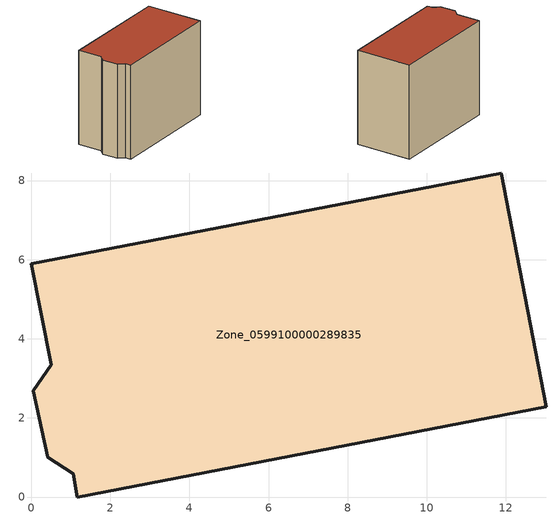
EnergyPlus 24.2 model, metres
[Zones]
Zone_0599100000289835
 floor ground (C_G): 11.89,8.19 13.02,2.28 1.17,0 1.06,0.59 0.42,1 0.05,2.69 0.5,3.34 0,5.9 z0
 wall outside (C_F): 0.5,3.34 0.05,2.69 0.42,1 1.06,0.59 1.17,0 13.02,2.28 11.89,8.19 0,5.9 0.5,3.34 z0:10.09
 roof outside (C_R): 11.89,8.19 0,5.9 0.5,3.34 0.05,2.69 0.42,1 1.06,0.59 1.17,0 13.02,2.28 z10.09
[BUILDING]
Pand.0599100000289835: North Axis=0; Terrain=City; Loads Convergence Tolerance Value=0.04; Temperature Convergence Tolerance Value=0.4; Solar Distribution=FullExterior; Maximum Number of Warmup Days=25; Minimum Number of Warmup Days=1
[Site:Location]
Rotterdam.The.Hague.AP_ZH_NLD Design_Conditions: Latitude=51.96; Longitude=4.45; Time Zone=1; Elevation=-4.5
[SITE:GROUNDTEMPERATURE:BUILDINGSURFACE]
18, 18, 18, 18, 18, 18, 18, 18, 18, 18, 18, 18
[MATERIAL] Thermal Absorptance=0.9; Solar Absorptance=0.7; Visible Absorptance=0.7
Name | Roughness | Thickness | Conductivity | Density | Specific Heat
G.TI.1946 | MediumSmooth | 0.15 | 1 | 540 | 1210
F.TI.1946 | Rough | 0.3 | 0.857143 | 1920 | 840
R.TI.1946 | MediumRough | 0.2 | 0.1 | 1500 | 1000
[CONSTRUCTION]
C_G: G.TI.1946
C_F: F.TI.1946
C_R: R.TI.1946
[ZONE]
Zone_0599100000289835: Type=1; Multiplier=1; Ceiling Height=Autocalculate; Volume=Autocalculate; Floor Area=autocalculate; Part of Total Floor Area=Yes
[ZONEINFILTRATION:DESIGNFLOWRATE]
Infil_Zone_0599100000289835: Zone or ZoneList or Space or SpaceList=Zone_0599100000289835; Schedule=AlwaysOn; Design Flow Rate Calculation Method=Flow/Area; Flow Rate per Floor Area=0.003; Constant Term Coefficient=1; Temperature Term Coefficient=0; Velocity Term Coefficient=0; Velocity Squared Term Coefficient=0
[HVACTEMPLATE:ZONE:IDEALLOADSAIRSYSTEM]
Zone_0599100000289835: Maximum Heating Supply Air Temperature=50; Minimum Cooling Supply Air Temperature=13; Maximum Heating Supply Air Humidity Ratio=0.0156; Minimum Cooling Supply Air Humidity Ratio=0.0077; Heating Limit=NoLimit; Cooling Limit=NoLimit; Dehumidification Control Type=ConstantSensibleHeatRatio; Cooling Sensible Heat Ratio=0.7; Dehumidification Setpoint=60; Humidification Control Type=None; Humidification Setpoint=30; Outdoor Air Method=None; Outdoor Air Flow Rate per Person=0.00944; Outdoor Air Flow Rate per Zone Floor Area=0; Outdoor Air Flow Rate per Zone=0; Demand Controlled Ventilation Type=None; Outdoor Air Economizer Type=NoEconomizer; Heat Recovery Type=None; Sensible Heat Recovery Effectiveness=0.7; Latent Heat Recovery Effectiveness=0.65
[ZONECONTROL:THERMOSTAT]
ThermostatControl_Zone_0599100000289835: Zone or ZoneList=Zone_0599100000289835; Control Type Schedule=DualSetpointControlType; Control 1=Thermostat_Zone_0599100000289835; Temperature Difference Between Cutout And Setpoint=0
[THERMOSTATSETPOINT:DUALSETPOINT]
Thermostat_Zone_0599100000289835: Heating Setpoint Temperature Schedule=HeatingSetpoint_Zone_0599100000289835; Cooling Setpoint Temperature Schedule=CoolingSetpoint_Zone_0599100000289835
[SCHEDULE:COMPACT]
HeatingSetpoint_Zone_0599100000289835: Through: 12/31, For: AllDays, Until: 24:00, 21
CoolingSetpoint_Zone_0599100000289835: Through: 12/31, For: AllDays, Until: 24:00, 24
DualSetpointControlType: Through: 12/31, For: AllDays, Until: 24:00, 4
AlwaysOn: Through: 12/31, For: AllDays, Until: 24:00, 1
